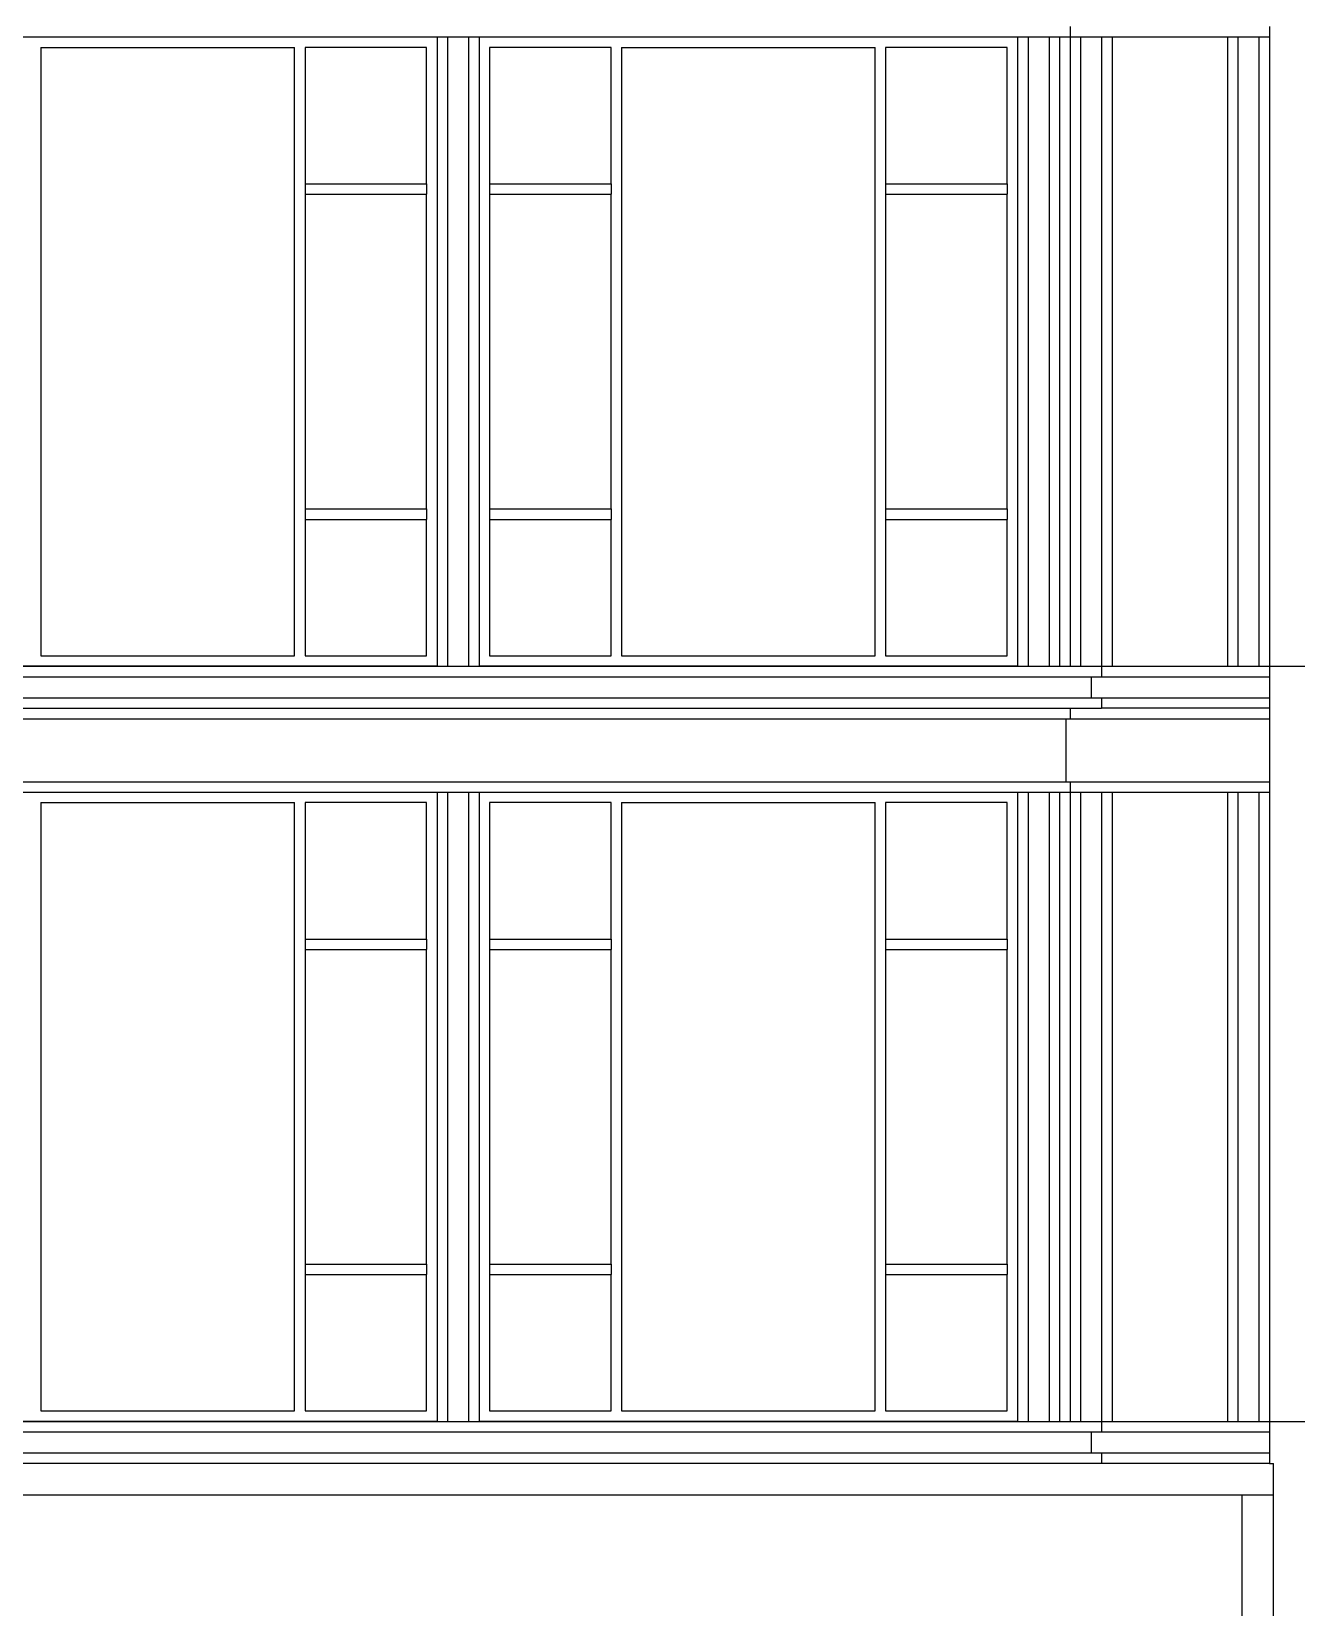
# Model space of a CAD drawing. Extents: x -24961 to 905641, y -154323 to 635957.
# Drawn here: x 431954 to 437982, y -140595 to -133082 of the extents above; entities that cross this region are included whole.
import ezdxf

# ---------------------------------------------------------------- set-up
doc = ezdxf.new("R2010")
doc.units = 0
doc.header["$LTSCALE"] = 1000
doc.header["$MEASUREMENT"] = 0
doc.layers.add('DOTE', color=1, linetype='Continuous')
doc.layers.add('窗', color=154, linetype='Continuous')

msp = doc.modelspace()

# ---------------------------------------------------------------- linework, layer by layer
for p, q in [((436653.6, -133107.9), (436703.6, -133107.9)), ((436703.6, -133107.9), (436803.6, -133107.9)), ((436703.6, -133107.9), (436703.6, -136107.9)), ((436803.6, -133107.9), (436853.6, -133107.9)), ((436803.6, -133107.9), (436803.6, -136107.9)), ((436853.6, -133107.9), (436903.6, -133107.9)), ((436853.6, -133107.9), (436853.6, -136107.9)), ((436903.6, -133057.9), (436903.6, -133107.9)), ((436903.6, -133107.9), (436953.6, -133107.9)), ((436903.6, -133107.9), (436903.6, -136107.9)), ((436953.6, -133107.9), (437053.6, -133107.9)), ((436953.6, -133107.9), (436953.6, -136107.9)), ((437053.6, -133107.9), (437103.6, -133107.9)), ((437103.6, -133107.9), (437653.6, -133107.9)), ((437653.6, -133107.9), (437703.6, -133107.9)), ((437703.6, -133107.9), (437803.6, -133107.9)), ((437803.6, -133107.9), (437853.6, -133107.9)), ((437803.6, -133107.9), (437803.6, -136107.9)), ((437853.6, -133057.9), (437853.6, -133107.9)), ((437853.6, -133107.9), (437853.6, -136107.9)), ((436653.6, -136107.9), (436703.6, -136107.9)), ((436703.6, -136107.9), (436803.6, -136107.9)), ((436803.6, -136107.9), (436853.6, -136107.9)), ((436853.6, -136107.9), (436903.6, -136107.9)), ((436903.6, -136107.9), (436953.6, -136107.9)), ((436953.6, -136107.9), (437053.6, -136107.9)), ((437053.6, -136107.9), (437053.6, -136157.9)), ((437053.6, -136107.9), (437103.6, -136107.9)), ((437103.6, -136107.9), (437653.6, -136107.9)), ((437653.6, -136107.9), (437703.6, -136107.9)), ((437703.6, -136107.9), (437803.6, -136107.9)), ((437803.6, -136107.9), (437853.6, -136107.9)), ((437853.6, -136107.9), (437853.6, -136157.9)), ((428453.6, -136157.9), (437003.6, -136157.9)), ((437003.6, -136157.9), (437003.6, -136257.9)), ((437003.6, -136157.9), (437053.6, -136157.9)), ((437053.6, -136157.9), (437853.6, -136157.9)), ((437853.6, -136157.9), (437853.6, -136257.9)), ((428453.6, -136257.9), (437003.6, -136257.9)), ((437003.6, -136257.9), (437053.6, -136257.9)), ((437053.6, -136257.9), (437053.6, -136307.9)), ((437053.6, -136257.9), (437853.6, -136257.9)), ((437853.6, -136257.9), (437853.6, -136307.9)), ((428453.6, -136307.9), (436903.6, -136307.9)), ((436903.6, -136307.9), (436903.6, -136357.9)), ((436903.6, -136307.9), (437053.6, -136307.9)), ((437853.6, -136307.9), (437053.6, -136307.9)), ((437853.6, -136307.9), (437853.6, -136357.9)), ((428453.6, -136357.9), (436883.6, -136357.9)), ((436883.6, -136357.9), (436883.6, -136657.9)), ((436883.6, -136357.9), (436903.6, -136357.9)), ((436903.6, -136357.9), (437853.6, -136357.9)), ((437853.6, -136357.9), (437853.6, -136657.9)), ((428453.6, -136657.9), (436883.6, -136657.9)), ((436853.6, -136707.9), (436903.6, -136707.9)), ((436883.6, -136657.9), (436903.6, -136657.9)), ((436903.6, -136657.9), (436903.6, -136707.9)), ((436903.6, -136657.9), (437853.6, -136657.9)), ((436903.6, -136707.9), (436953.6, -136707.9)), ((436903.6, -136707.9), (436903.6, -139707.9)), ((436953.6, -136707.9), (437053.6, -136707.9)), ((436953.6, -136707.9), (436953.6, -139707.9)), ((437053.6, -136707.9), (437103.6, -136707.9)), ((437103.6, -136707.9), (437653.6, -136707.9)), ((437653.6, -136707.9), (437703.6, -136707.9)), ((437703.6, -136707.9), (437803.6, -136707.9)), ((437803.6, -136707.9), (437853.6, -136707.9)), ((437803.6, -136707.9), (437803.6, -139707.9)), ((437853.6, -136657.9), (437853.6, -136707.9)), ((437853.6, -136707.9), (437853.6, -139707.9)), ((436853.6, -139707.9), (436903.6, -139707.9)), ((436903.6, -139707.9), (436953.6, -139707.9)), ((436953.6, -139707.9), (437053.6, -139707.9)), ((437053.6, -139707.9), (437053.6, -139757.9)), ((437053.6, -139707.9), (437103.6, -139707.9)), ((437103.6, -139707.9), (437653.6, -139707.9)), ((437653.6, -139707.9), (437703.6, -139707.9)), ((437703.6, -139707.9), (437803.6, -139707.9)), ((437803.6, -139707.9), (437853.6, -139707.9)), ((437853.6, -139707.9), (437853.6, -139757.9)), ((428453.6, -139757.9), (437003.6, -139757.9)), ((437003.6, -139757.9), (437003.6, -139857.9)), ((437003.6, -139757.9), (437053.6, -139757.9)), ((437053.6, -139757.9), (437853.6, -139757.9)), ((437853.6, -139757.9), (437853.6, -139857.9)), ((428453.6, -139857.9), (437003.6, -139857.9)), ((437003.6, -139857.9), (437053.6, -139857.9)), ((437053.6, -139857.9), (437053.6, -139907.9)), ((437053.6, -139857.9), (437853.6, -139857.9)), ((437853.6, -139857.9), (437853.6, -139907.9)), ((437053.6, -139907.9), (431300.3, -139907.9)), ((437853.6, -139907.9), (437053.6, -139907.9)), ((437853.6, -139907.9), (437873.6, -139907.9)), ((437873.6, -140057.9), (437873.6, -139907.9)), ((431450.3, -140057.9), (437723.6, -140057.9)), ((437723.6, -148107.9), (437723.6, -140057.9)), ((437723.6, -140057.9), (437873.6, -140057.9)), ((437873.6, -142931.1), (437873.6, -140057.9))]:
    msp.add_line(p, q)
at = {"layer": 'DOTE'}
for p, q in [((393730.1, -136107.9), (442830.8, -136107.9)), ((393730.1, -139707.9), (442830.8, -139707.9))]:
    msp.add_line(p, q, dxfattribs=at)
at = {"layer": '窗'}
for p, q in [((431320.3, -133107.9), (433886.9, -133107.9)), ((433886.9, -133107.9), (433936.9, -133107.9)), ((433886.9, -133107.9), (433886.9, -136107.9)), ((433936.9, -133107.9), (434036.9, -133107.9)), ((433936.9, -133107.9), (433936.9, -136107.9)), ((434036.9, -133107.9), (434086.9, -133107.9)), ((434036.9, -133107.9), (434036.9, -136107.9)), ((434086.9, -133107.9), (434086.9, -136107.9)), ((434086.9, -133107.9), (436653.6, -133107.9)), ((436653.6, -133107.9), (436653.6, -136107.9)), ((437053.6, -133107.9), (437053.6, -136107.9)), ((437103.6, -133107.9), (437103.6, -136107.9)), ((437653.6, -133107.9), (437653.6, -136107.9)), ((437703.6, -133107.9), (437703.6, -136107.9)), ((431999.4, -133157.9), (431999.4, -136057.9)), ((431999.4, -133157.9), (433207.8, -133157.9)), ((433207.8, -136057.9), (433207.8, -133157.9)), ((433836.9, -133157.9), (433257.8, -133157.9)), ((433257.8, -133157.9), (433257.8, -133807.9)), ((433836.9, -133807.9), (433836.9, -133157.9)), ((434716.1, -133157.9), (434136.9, -133157.9)), ((434136.9, -133157.9), (434136.9, -133807.9)), ((434716.1, -133807.9), (434716.1, -133157.9)), ((434766.1, -133157.9), (434766.1, -136057.9)), ((434766.1, -133157.9), (435974.4, -133157.9)), ((435974.4, -136057.9), (435974.4, -133157.9)), ((436603.6, -133157.9), (436024.4, -133157.9)), ((436024.4, -133157.9), (436024.4, -133807.9)), ((436603.6, -133807.9), (436603.6, -133157.9)), ((433257.8, -133807.9), (433836.9, -133807.9)), ((433257.8, -133807.9), (433257.8, -133857.9)), ((433257.8, -133857.9), (433836.9, -133857.9)), ((433257.8, -133857.9), (433257.8, -135357.9)), ((433836.9, -133807.9), (433836.9, -133857.9)), ((433836.9, -135357.9), (433836.9, -133857.9)), ((434136.9, -133807.9), (434136.9, -133857.9)), ((434136.9, -133807.9), (434716.1, -133807.9)), ((434136.9, -133857.9), (434716.1, -133857.9)), ((434136.9, -133857.9), (434136.9, -135357.9)), ((434716.1, -133807.9), (434716.1, -133857.9)), ((434716.1, -135357.9), (434716.1, -133857.9)), ((436024.4, -133807.9), (436603.6, -133807.9)), ((436024.4, -133807.9), (436024.4, -133857.9)), ((436024.4, -133857.9), (436603.6, -133857.9)), ((436024.4, -133857.9), (436024.4, -135357.9)), ((436603.6, -133807.9), (436603.6, -133857.9)), ((436603.6, -135357.9), (436603.6, -133857.9)), ((433257.8, -135357.9), (433836.9, -135357.9)), ((433257.8, -135357.9), (433257.8, -135407.9)), ((433836.9, -135357.9), (433836.9, -135407.9)), ((434136.9, -135357.9), (434136.9, -135407.9)), ((434136.9, -135357.9), (434716.1, -135357.9)), ((434716.1, -135357.9), (434716.1, -135407.9)), ((436024.4, -135357.9), (436603.6, -135357.9)), ((436024.4, -135357.9), (436024.4, -135407.9)), ((436603.6, -135357.9), (436603.6, -135407.9)), ((433257.8, -135407.9), (433836.9, -135407.9)), ((433257.8, -135407.9), (433257.8, -136057.9)), ((433836.9, -136057.9), (433836.9, -135407.9)), ((434136.9, -135407.9), (434716.1, -135407.9)), ((434136.9, -135407.9), (434136.9, -136057.9)), ((434716.1, -136057.9), (434716.1, -135407.9)), ((436024.4, -135407.9), (436603.6, -135407.9)), ((436024.4, -135407.9), (436024.4, -136057.9)), ((436603.6, -136057.9), (436603.6, -135407.9)), ((433886.9, -136107.9), (431320.3, -136107.9)), ((431999.4, -136057.9), (433207.8, -136057.9)), ((433257.8, -136057.9), (433836.9, -136057.9)), ((433886.9, -136107.9), (433936.9, -136107.9)), ((433936.9, -136107.9), (434036.9, -136107.9)), ((434036.9, -136107.9), (434086.9, -136107.9)), ((436653.6, -136107.9), (434086.9, -136107.9)), ((434136.9, -136057.9), (434716.1, -136057.9)), ((434766.1, -136057.9), (435974.4, -136057.9)), ((436024.4, -136057.9), (436603.6, -136057.9)), ((431320.3, -136707.9), (433886.9, -136707.9)), ((433886.9, -136707.9), (433936.9, -136707.9)), ((433886.9, -136707.9), (433886.9, -139707.9)), ((433936.9, -136707.9), (434036.9, -136707.9)), ((433936.9, -136707.9), (433936.9, -139707.9)), ((434036.9, -136707.9), (434086.9, -136707.9)), ((434036.9, -136707.9), (434036.9, -139707.9)), ((434086.9, -136707.9), (434086.9, -139707.9)), ((434086.9, -136707.9), (436653.6, -136707.9)), ((436653.6, -136707.9), (436703.6, -136707.9)), ((436653.6, -136707.9), (436653.6, -139707.9)), ((436703.6, -136707.9), (436803.6, -136707.9)), ((436703.6, -136707.9), (436703.6, -139707.9)), ((436803.6, -136707.9), (436853.6, -136707.9)), ((436803.6, -136707.9), (436803.6, -139707.9)), ((436853.6, -136707.9), (436853.6, -139707.9)), ((437053.6, -136707.9), (437053.6, -139707.9)), ((437103.6, -136707.9), (437103.6, -139707.9)), ((437653.6, -136707.9), (437653.6, -139707.9)), ((437703.6, -136707.9), (437703.6, -139707.9)), ((431999.4, -136757.9), (431999.4, -139657.9)), ((431999.4, -136757.9), (433207.8, -136757.9)), ((433207.8, -139657.9), (433207.8, -136757.9)), ((433836.9, -136757.9), (433257.8, -136757.9)), ((433257.8, -136757.9), (433257.8, -137407.9)), ((433836.9, -137407.9), (433836.9, -136757.9)), ((434716.1, -136757.9), (434136.9, -136757.9)), ((434136.9, -136757.9), (434136.9, -137407.9)), ((434716.1, -137407.9), (434716.1, -136757.9)), ((434766.1, -136757.9), (434766.1, -139657.9)), ((434766.1, -136757.9), (435974.4, -136757.9)), ((435974.4, -139657.9), (435974.4, -136757.9)), ((436603.6, -136757.9), (436024.4, -136757.9)), ((436024.4, -136757.9), (436024.4, -137407.9)), ((436603.6, -137407.9), (436603.6, -136757.9)), ((433257.8, -137407.9), (433836.9, -137407.9)), ((433257.8, -137407.9), (433257.8, -137457.9)), ((433257.8, -137457.9), (433836.9, -137457.9)), ((433257.8, -137457.9), (433257.8, -138957.9)), ((433836.9, -137407.9), (433836.9, -137457.9)), ((433836.9, -138957.9), (433836.9, -137457.9)), ((434136.9, -137407.9), (434136.9, -137457.9)), ((434136.9, -137407.9), (434716.1, -137407.9)), ((434136.9, -137457.9), (434716.1, -137457.9)), ((434136.9, -137457.9), (434136.9, -138957.9)), ((434716.1, -137407.9), (434716.1, -137457.9)), ((434716.1, -138957.9), (434716.1, -137457.9)), ((436024.4, -137407.9), (436603.6, -137407.9)), ((436024.4, -137407.9), (436024.4, -137457.9)), ((436024.4, -137457.9), (436603.6, -137457.9)), ((436024.4, -137457.9), (436024.4, -138957.9)), ((436603.6, -137407.9), (436603.6, -137457.9)), ((436603.6, -138957.9), (436603.6, -137457.9)), ((433257.8, -138957.9), (433836.9, -138957.9)), ((433257.8, -138957.9), (433257.8, -139007.9)), ((433836.9, -138957.9), (433836.9, -139007.9)), ((434136.9, -138957.9), (434136.9, -139007.9)), ((434136.9, -138957.9), (434716.1, -138957.9)), ((434716.1, -138957.9), (434716.1, -139007.9)), ((436024.4, -138957.9), (436603.6, -138957.9)), ((436024.4, -138957.9), (436024.4, -139007.9)), ((436603.6, -138957.9), (436603.6, -139007.9)), ((433257.8, -139007.9), (433836.9, -139007.9)), ((433257.8, -139007.9), (433257.8, -139657.9)), ((433836.9, -139657.9), (433836.9, -139007.9)), ((434136.9, -139007.9), (434716.1, -139007.9)), ((434136.9, -139007.9), (434136.9, -139657.9)), ((434716.1, -139657.9), (434716.1, -139007.9)), ((436024.4, -139007.9), (436603.6, -139007.9)), ((436024.4, -139007.9), (436024.4, -139657.9)), ((436603.6, -139657.9), (436603.6, -139007.9)), ((431999.4, -139657.9), (433207.8, -139657.9)), ((433257.8, -139657.9), (433836.9, -139657.9)), ((434136.9, -139657.9), (434716.1, -139657.9)), ((434766.1, -139657.9), (435974.4, -139657.9)), ((436024.4, -139657.9), (436603.6, -139657.9)), ((433886.9, -139707.9), (431320.3, -139707.9)), ((433886.9, -139707.9), (433936.9, -139707.9)), ((433936.9, -139707.9), (434036.9, -139707.9)), ((434036.9, -139707.9), (434086.9, -139707.9)), ((436653.6, -139707.9), (434086.9, -139707.9)), ((436653.6, -139707.9), (436703.6, -139707.9)), ((436703.6, -139707.9), (436803.6, -139707.9)), ((436803.6, -139707.9), (436853.6, -139707.9))]:
    msp.add_line(p, q, dxfattribs=at)

doc.saveas('drawing.dxf')
